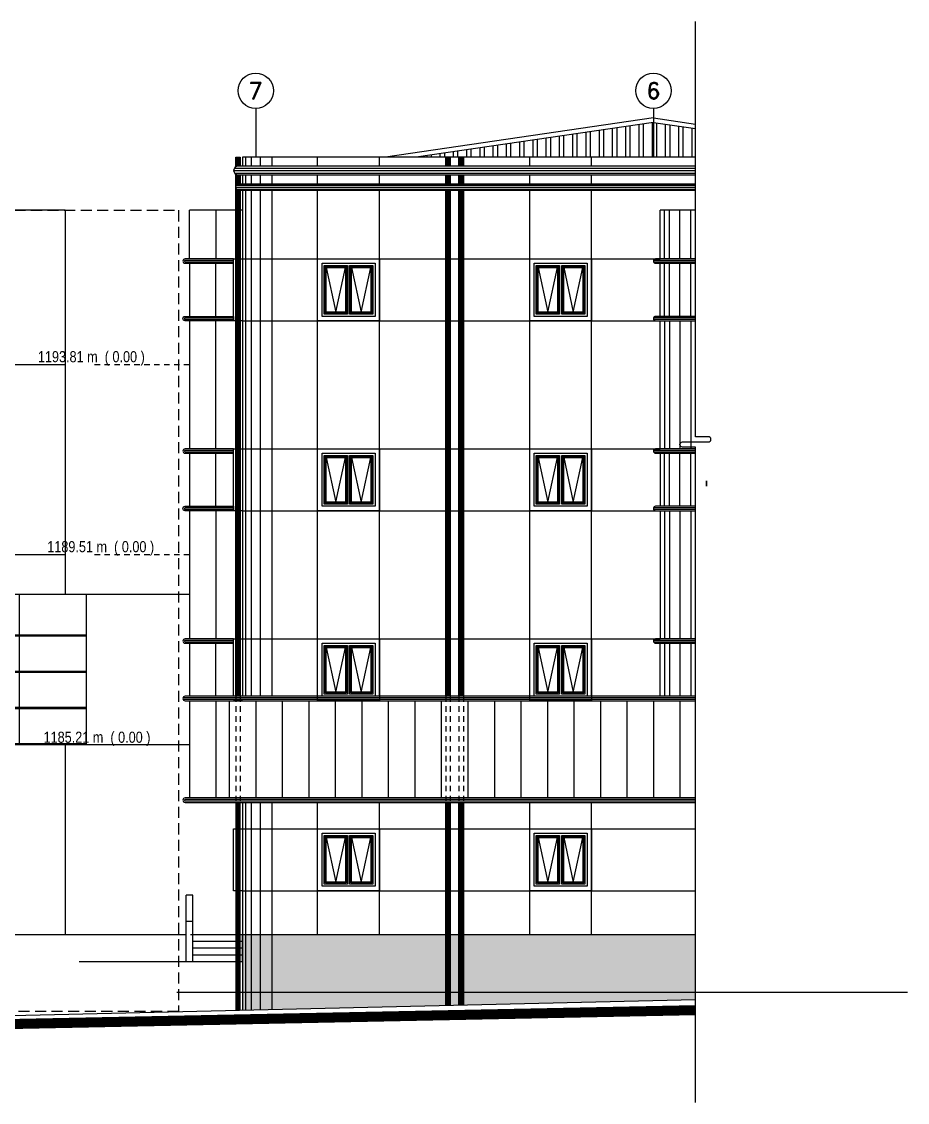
# Model space of a CAD drawing. Extents: x -133 to 84, y -2 to 88.
# Drawn here: x 64.26 to 84.31, y -0.59 to 23.87 of the extents above; entities that cross this region are included whole.
import ezdxf
from ezdxf.enums import TextEntityAlignment as Align

# ---------------------------------------------------------------- set-up
doc = ezdxf.new("R2010")
doc.units = 0
doc.header["$MEASUREMENT"] = 0
for name, pattern in [('HIDDEN', [0.375, 0.25, -0.125]), ('RHCG02-4502(DOS ARA)AR-FA-001-08$0$CENTER', [2, 1.25, -0.25, 0.25, -0.25]), ('RHCG02-4502(DOS ARA)AR-FA-001-08$0$HIDDEN2', [0.1875, 0.125, -0.0625])]:
    doc.linetypes.add(name, pattern=pattern)
for name, color, linetype in [('Notas', 1, 'Continuous'), ('RHCG02-4502(DOS ARA)AR-FA-001-08$0$arq-hatch', 252, 'Continuous'), ('RHCG02-4502(DOS ARA)AR-FA-001-08$0$arq-paredes', 4, 'Continuous'), ('RHCG02-4502(DOS ARA)AR-FA-001-08$0$arq-text-simbologia', 3, 'Continuous'), ('RHCG02-4502(DOS ARA)AR-FA-001-08$0$BAJANTES', 3, 'Continuous'), ('RHCG02-4502(DOS ARA)AR-FA-001-08$0$CUBIERTA', 1, 'Continuous'), ('RHCG02-4502(DOS ARA)AR-FA-001-08$0$DISEÑO', 2, 'Continuous'), ('RHCG02-4502(DOS ARA)AR-FA-001-08$0$Diseño cubiertas', 2, 'Continuous'), ('RHCG02-4502(DOS ARA)AR-FA-001-08$0$EJES', 1, 'RHCG02-4502(DOS ARA)AR-FA-001-08$0$CENTER'), ('RHCG02-4502(DOS ARA)AR-FA-001-08$0$FACHADA', 3, 'Continuous'), ('RHCG02-4502(DOS ARA)AR-FA-001-08$0$FACHADA0', 4, 'Continuous'), ('RHCG02-4502(DOS ARA)AR-FA-001-08$0$FACHADA2', 3, 'Continuous'), ('RHCG02-4502(DOS ARA)AR-FA-001-08$0$HATCH', 1, 'Continuous'), ('RHCG02-4502(DOS ARA)AR-FA-001-08$0$JUNTA', 1, 'Continuous'), ('RHCG02-4502(DOS ARA)AR-FA-001-08$0$LINE', 2, 'Continuous'), ('RHCG02-4502(DOS ARA)AR-FA-001-08$0$LINEAS', 3, 'Continuous'), ('RHCG02-4502(DOS ARA)AR-FA-001-08$0$LINES', 1, 'Continuous'), ('RHCG02-4502(DOS ARA)AR-FA-001-08$0$NPT', 2, 'RHCG02-4502(DOS ARA)AR-FA-001-08$0$HIDDEN2'), ('RHCG02-4502(DOS ARA)AR-FA-001-08$0$PROYECCION', 2, 'RHCG02-4502(DOS ARA)AR-FA-001-08$0$HIDDEN2'), ('RHCG02-4502(DOS ARA)AR-FA-001-08$0$SIN_VENT', 1, 'Continuous'), ('RHCG02-4502(DOS ARA)AR-FA-001-08$0$SISAS', 2, 'Continuous')]:
    doc.layers.add(name, color=color, linetype=linetype)
doc.styles.add('RHCG02-4502(DOS ARA)AR-FA-001-08$0$dape 2', font='ARIALN.TTF', dxfattribs={"height": 0.15})
doc.styles.add('RHCG02-4502(DOS ARA)AR-FA-001-08$0$ROMAND', font='ROMAND')
pattern_1 = [(37.5, (-3.16914, -107.01706), (-0.00629934, 0.19268238), [0, -0.152, 0, -0.17, 0, -0.1625]), (7.5, (-3.16914, -107.01706), (0.17697767, 0.2822146), [0, -0.082, 0, -0.137, 0, -0.0525]), (327.5, (-3.29214, -107.01706), (0.31141419, 0.0005659), [0, -0.05, 0, -0.18, 0, -0.235]), (317.5, (-3.29214, -107.01706), (0.30061266, 0.08776756), [0, -0.025, 0, -0.118, 0, -0.135])]

# ---------------------------------------------------------------- blocks, each defined once
blk = doc.blocks.new('RHCG02-4502(DOS ARA)AR-FA-001-08$0$A$C01065719')
at = {"layer": 'RHCG02-4502(DOS ARA)AR-FA-001-08$0$DISEÑO', "color": 250}
for p, q in [((0.195, 1.205), (0.412, 0.195)), ((0.412, 0.195), (0.63, 1.205)), ((0.77, 1.205), (0.987, 0.195)), ((0.987, 0.195), (1.205, 1.205))]:
    blk.add_line(p, q, dxfattribs=at)
for points in [[(0, 1.4), (1.4, 1.4), (1.4, 0), (0, 0)], [(0.1, 1.3), (1.3, 1.3), (1.3, 0.1), (0.1, 0.1)], [(0.15, 1.25), (0.675, 1.25), (0.675, 0.15), (0.15, 0.15)], [(0.175, 1.225), (0.65, 1.225), (0.65, 0.175), (0.175, 0.175)], [(0.725, 1.25), (1.25, 1.25), (1.25, 0.15), (0.725, 0.15)], [(0.75, 1.225), (1.225, 1.225), (1.225, 0.175), (0.75, 0.175)], [(0.195, 1.205), (0.63, 1.205), (0.63, 0.195), (0.195, 0.195)], [(0.77, 1.205), (1.205, 1.205), (1.205, 0.195), (0.77, 0.195)]]:
    blk.add_lwpolyline(points, close=True, dxfattribs=at)
blk = doc.blocks.new('RHCG02-4502(DOS ARA)AR-FA-001-08$0$A$C4A154E2A')
at = {"color": 250}
for p, q in [((6.368, 6.717), (6.367, -1.975)), ((8.969, 6.717), (6.368, 6.717)), ((8.969, 6.717), (8.969, -1.975)), ((8.969, 3.216), (6.367, 3.216)), ((8.969, -1.084), (6.367, -1.084)), ((11.784, -1.975), (1.072, -1.975)), ((1.999, -1.975), (1.999, -5.384)), ((3.349, -1.975), (3.349, -5.384)), ((3.499, -1.975), (3.499, -5.384)), ((4.849, -1.975), (4.849, -5.384)), ((4.999, -1.975), (4.999, -5.384)), ((6.182, -1.975), (6.182, -5.384)), ((7.776, -1.975), (7.776, -5.384)), ((7.927, -1.975), (7.927, -5.384)), ((9.446, -1.975), (9.446, -5.384)), ((9.446, -2.899), (1.999, -2.899)), ((9.446, -2.924), (1.999, -2.924)), ((1.999, -2.924), (3.349, -5.384)), ((4.849, -2.924), (3.499, -5.384)), ((4.999, -2.924), (6.182, -5.384)), ((7.776, -2.924), (6.182, -5.384)), ((9.446, -3.719), (1.999, -3.719)), ((9.446, -3.744), (1.999, -3.744)), ((9.446, -4.539), (1.999, -4.539)), ((9.446, -4.564), (1.999, -4.564)), ((9.446, -5.359), (1.999, -5.359)), ((11.784, -5.384), (1.072, -5.384)), ((6.367, -5.384), (6.367, -9.684)), ((8.969, -5.384), (8.969, -9.684)), ((11.709, -9.684), (1.056, -9.684))]:
    blk.add_line(p, q, dxfattribs=at)
blk.add_lwpolyline([(1.072, -1.975), (1.072, -9.684)], dxfattribs=at)

msp = doc.modelspace()

# ---------------------------------------------------------------- hatches: boundary and pattern name
at = {"layer": 'RHCG02-4502(DOS ARA)AR-FA-001-08$0$CUBIERTA'}
h = msp.add_hatch(dxfattribs=at)
h.set_pattern_fill('ANSI32', color=250, scale=0.8, angle=45, style=0)
h.set_pattern_definition([(90, (275.7353, -107.01706), (0.3, 3e-17), []), (90, (275.6353, -106.91706), (0.3, 3e-17), [])])
h.paths.add_polyline_path([(78.559, 21.589), (78.559, 20.8), (73.186, 20.8)])
h.paths.add_polyline_path([(79.51, 20.8), (79.51, 21.45), (78.559, 21.589), (78.559, 20.8)])
at = {"layer": 'RHCG02-4502(DOS ARA)AR-FA-001-08$0$HATCH'}
h = msp.add_hatch(dxfattribs=at)
h.set_pattern_fill('AR-SAND', color=250, scale=0.1, style=0)
h.set_pattern_definition(pattern_1)
h.paths.add_polyline_path([(79.51, 1.741), (79.51, 3.2), (69.259, 3.2), (69.259, 1.5)])
h = msp.add_hatch(dxfattribs=at)
h.set_pattern_fill('AR-SAND', color=250, scale=0.1, style=0)
h.set_pattern_definition(pattern_1)
h.paths.add_polyline_path([(79.51, 1.741), (79.51, 3.2), (69.259, 3.2), (69.259, 1.5)])

# ---------------------------------------------------------------- linework, layer by layer
at = {"layer": 'Notas', "color": 5, "linetype": 'HIDDEN'}
for p, q in [((57.347, 19.6), (67.813, 19.6)), ((67.813, 19.6), (67.813, 1.466)), ((67.813, 1.466), (57.347, 1.466))]:
    msp.add_line(p, q, dxfattribs=at)
at = {"layer": 'RHCG02-4502(DOS ARA)AR-FA-001-08$0$arq-hatch', "color": 253, "const_width": 0.2}
msp.add_lwpolyline([(79.51, 1.498), (-5.535, -0.226)], dxfattribs=at)
at = {"layer": 'RHCG02-4502(DOS ARA)AR-FA-001-08$0$arq-paredes', "color": 1}
msp.add_line((67.771, 1.9), (84.308, 1.9), dxfattribs=at)
at = {"layer": 'RHCG02-4502(DOS ARA)AR-FA-001-08$0$BAJANTES', "color": 250}
for p, q in [((69.109, 20.125), (69.109, 20.413)), ((69.209, 20.4), (69.209, 20.2)), ((73.859, 20.2), (73.859, 20.4)), ((73.959, 20.4), (73.959, 20.2)), ((74.159, 20.2), (74.159, 20.4)), ((74.259, 20.4), (74.259, 20.2)), ((69.109, 8.6), (69.109, 20.125)), ((69.209, 20.05), (69.209, 8.6)), ((73.859, 8.6), (73.859, 20.05)), ((73.959, 20.05), (73.959, 8.6)), ((74.159, 8.6), (74.159, 20.05)), ((74.259, 20.05), (74.259, 8.6)), ((69.109, 6.2), (69.109, 1.496)), ((69.209, 1.499), (69.209, 6.2)), ((73.859, 1.608), (73.859, 6.2)), ((73.959, 6.2), (73.959, 1.61)), ((74.159, 1.615), (74.159, 6.2)), ((74.259, 6.2), (74.259, 1.617))]:
    msp.add_line(p, q, dxfattribs=at)
for points in [[(69.109, 20.587), (69.109, 20.8), (69.209, 20.8), (69.209, 20.6)], [(73.859, 20.6), (73.859, 20.8), (73.959, 20.8), (73.959, 20.6)], [(74.159, 20.6), (74.159, 20.8), (74.259, 20.8), (74.259, 20.6)]]:
    msp.add_lwpolyline(points, dxfattribs=at)
at = {"layer": 'RHCG02-4502(DOS ARA)AR-FA-001-08$0$CUBIERTA', "color": 250}
for p, q in [((78.559, 21.69), (72.498, 20.8)), ((78.559, 21.589), (73.186, 20.8)), ((78.559, 21.69), (79.51, 21.551)), ((78.559, 21.589), (79.51, 21.45))]:
    msp.add_line(p, q, dxfattribs=at)
at = {"layer": 'RHCG02-4502(DOS ARA)AR-FA-001-08$0$EJES', "color": 250}
for p, q in [((69.559, 21.906), (69.559, 20.8)), ((78.559, 21.906), (78.559, 20.8))]:
    msp.add_line(p, q, dxfattribs=at)
at = {"layer": 'RHCG02-4502(DOS ARA)AR-FA-001-08$0$FACHADA', "color": 250}
for p, q in [((79.51, 20.8), (69.259, 20.8)), ((69.259, 20.8), (69.259, 20.6)), ((69.259, 20.4), (69.259, 20.2)), ((69.259, 20.05), (69.259, 8.6)), ((69.259, 6.2), (69.259, 1.5))]:
    msp.add_line(p, q, dxfattribs=at)
for points in [[(69.109, 17.1), (69.059, 17.1), (69.059, 18.5), (69.109, 18.5)], [(69.209, 18.5), (69.259, 18.5), (69.259, 17.1), (69.209, 17.1)], [(69.109, 12.8), (69.059, 12.8), (69.059, 14.2), (69.109, 14.2)], [(69.209, 14.2), (69.259, 14.2), (69.259, 12.8), (69.209, 12.8)], [(69.059, 8.6), (69.059, 9.9), (69.109, 9.9)], [(69.209, 9.9), (69.259, 9.9), (69.259, 8.6)], [(69.259, 8.5), (69.059, 8.5)], [(69.109, 4.2), (69.059, 4.2), (69.059, 5.6), (69.109, 5.6)], [(69.209, 5.6), (69.259, 5.6), (69.259, 4.2), (69.209, 4.2)]]:
    msp.add_lwpolyline(points, dxfattribs=at)
at = {"layer": 'RHCG02-4502(DOS ARA)AR-FA-001-08$0$FACHADA0', "color": 250}
for p, q in [((79.51, 19.6), (78.709, 19.6)), ((78.709, 18.5), (78.709, 19.6)), ((78.709, 17.2), (78.709, 18.4)), ((78.709, 14.2), (78.709, 17.1)), ((78.709, 14.1), (78.709, 12.9)), ((78.709, 12.8), (78.709, 9.9)), ((78.709, 8.6), (78.709, 9.8))]:
    msp.add_line(p, q, dxfattribs=at)
for points in [[(79.51, 20.6), (69.159, 20.6, 1), (69.159, 20.4), (79.51, 20.4)], [(79.51, 20.05), (69.184, 20.05, -1), (69.184, 20.2), (79.51, 20.2)]]:
    msp.add_lwpolyline(points, format="xyb", dxfattribs=at)
at = {"layer": 'RHCG02-4502(DOS ARA)AR-FA-001-08$0$FACHADA2', "color": 250}
for p, q in [((68.059, 18.5), (68.059, 19.6)), ((69.109, 19.6), (68.059, 19.6)), ((69.259, 19.6), (69.209, 19.6)), ((68.059, 18.4), (68.059, 17.2)), ((68.059, 17.1), (68.059, 14.2)), ((68.059, 14.1), (68.059, 12.9)), ((68.059, 12.8), (68.059, 9.9)), ((68.059, 9.8), (68.059, 8.6)), ((68.059, 8.5), (68.059, 6.3))]:
    msp.add_line(p, q, dxfattribs=at)
at = {"layer": 'RHCG02-4502(DOS ARA)AR-FA-001-08$0$HATCH', "color": 250}
for p, q in [((69.122, 20.8), (69.122, 20.593)), ((69.122, 20.8), (69.122, 20.593)), ((69.134, 20.8), (69.134, 20.597)), ((69.134, 20.8), (69.134, 20.597)), ((69.159, 20.8), (69.159, 20.6)), ((69.159, 20.8), (69.159, 20.6)), ((69.184, 20.8), (69.184, 20.6)), ((69.184, 20.8), (69.184, 20.6)), ((69.197, 20.8), (69.197, 20.6)), ((69.197, 20.8), (69.197, 20.6)), ((69.329, 20.8), (69.329, 20.6)), ((69.329, 20.8), (69.329, 20.6)), ((69.457, 20.8), (69.457, 20.6)), ((69.457, 20.8), (69.457, 20.6)), ((69.662, 20.8), (69.662, 20.6)), ((69.662, 20.8), (69.662, 20.6)), ((69.925, 20.8), (69.925, 20.6)), ((69.925, 20.8), (69.925, 20.6)), ((73.872, 20.8), (73.872, 20.6)), ((73.872, 20.8), (73.872, 20.6)), ((73.884, 20.8), (73.884, 20.6)), ((73.884, 20.8), (73.884, 20.6)), ((73.909, 20.8), (73.909, 20.6)), ((73.909, 20.8), (73.909, 20.6)), ((73.934, 20.8), (73.934, 20.6)), ((73.934, 20.8), (73.934, 20.6)), ((73.947, 20.8), (73.947, 20.6)), ((73.947, 20.8), (73.947, 20.6)), ((74.172, 20.8), (74.172, 20.6)), ((74.172, 20.8), (74.172, 20.6)), ((74.184, 20.8), (74.184, 20.6)), ((74.184, 20.8), (74.184, 20.6)), ((74.209, 20.8), (74.209, 20.6)), ((74.209, 20.8), (74.209, 20.6)), ((74.234, 20.8), (74.234, 20.6)), ((74.234, 20.8), (74.234, 20.6)), ((74.247, 20.8), (74.247, 20.6)), ((74.247, 20.8), (74.247, 20.6)), ((69.077, 20.556), (79.51, 20.556)), ((69.077, 20.556), (79.51, 20.556)), ((69.059, 20.5), (79.51, 20.5)), ((69.059, 20.5), (79.51, 20.5)), ((69.077, 20.444), (79.51, 20.444)), ((69.077, 20.444), (79.51, 20.444)), ((69.122, 20.407), (69.122, 20.166)), ((69.122, 20.407), (69.122, 20.166)), ((69.134, 20.403), (69.134, 20.181)), ((69.134, 20.403), (69.134, 20.181)), ((69.159, 20.4), (69.159, 20.196)), ((69.159, 20.4), (69.159, 20.196)), ((69.184, 20.4), (69.184, 20.2)), ((69.184, 20.4), (69.184, 20.2)), ((69.197, 20.4), (69.197, 20.2)), ((69.197, 20.4), (69.197, 20.2)), ((69.329, 20.4), (69.329, 20.2)), ((69.329, 20.4), (69.329, 20.2)), ((69.457, 20.4), (69.457, 20.2)), ((69.457, 20.4), (69.457, 20.2)), ((69.662, 20.4), (69.662, 20.2)), ((69.662, 20.4), (69.662, 20.2)), ((69.925, 20.4), (69.925, 20.2)), ((69.925, 20.4), (69.925, 20.2)), ((73.872, 20.4), (73.872, 20.2)), ((73.872, 20.4), (73.872, 20.2)), ((73.884, 20.4), (73.884, 20.2)), ((73.884, 20.4), (73.884, 20.2)), ((73.909, 20.4), (73.909, 20.2)), ((73.909, 20.4), (73.909, 20.2)), ((73.934, 20.4), (73.934, 20.2)), ((73.934, 20.4), (73.934, 20.2)), ((73.947, 20.4), (73.947, 20.2)), ((73.947, 20.4), (73.947, 20.2)), ((74.172, 20.4), (74.172, 20.2)), ((74.172, 20.4), (74.172, 20.2)), ((74.184, 20.4), (74.184, 20.2)), ((74.184, 20.4), (74.184, 20.2)), ((74.209, 20.4), (74.209, 20.2)), ((74.209, 20.4), (74.209, 20.2)), ((74.234, 20.4), (74.234, 20.2)), ((74.234, 20.4), (74.234, 20.2)), ((74.247, 20.4), (74.247, 20.2)), ((74.247, 20.4), (74.247, 20.2)), ((69.109, 20.125), (79.51, 20.125)), ((69.109, 20.125), (79.51, 20.125)), ((69.122, 20.084), (69.122, 8.6)), ((69.122, 20.084), (69.122, 8.6)), ((69.124, 20.17), (79.51, 20.17)), ((69.124, 20.17), (79.51, 20.17)), ((69.124, 20.08), (79.51, 20.08)), ((69.124, 20.08), (79.51, 20.08)), ((69.134, 20.069), (69.134, 8.6)), ((69.134, 20.069), (69.134, 8.6)), ((69.159, 20.054), (69.159, 8.6)), ((69.159, 20.054), (69.159, 8.6)), ((69.184, 20.05), (69.184, 8.6)), ((69.184, 20.05), (69.184, 8.6)), ((69.197, 20.05), (69.197, 8.6)), ((69.197, 20.05), (69.197, 8.6)), ((69.329, 20.05), (69.329, 8.6)), ((69.329, 20.05), (69.329, 8.6)), ((69.457, 20.05), (69.457, 8.6)), ((69.457, 20.05), (69.457, 8.6)), ((69.662, 20.05), (69.662, 8.6)), ((69.662, 20.05), (69.662, 8.6)), ((69.925, 20.05), (69.925, 8.6)), ((69.925, 20.05), (69.925, 8.6)), ((73.872, 20.05), (73.872, 8.6)), ((73.872, 20.05), (73.872, 8.6)), ((73.884, 20.05), (73.884, 8.6)), ((73.884, 20.05), (73.884, 8.6)), ((73.909, 20.05), (73.909, 8.6)), ((73.909, 20.05), (73.909, 8.6)), ((73.934, 20.05), (73.934, 8.6)), ((73.934, 20.05), (73.934, 8.6)), ((73.947, 20.05), (73.947, 8.6)), ((73.947, 20.05), (73.947, 8.6)), ((74.172, 20.05), (74.172, 8.6)), ((74.172, 20.05), (74.172, 8.6)), ((74.184, 20.05), (74.184, 8.6)), ((74.184, 20.05), (74.184, 8.6)), ((74.209, 20.05), (74.209, 8.6)), ((74.209, 20.05), (74.209, 8.6)), ((74.234, 20.05), (74.234, 8.6)), ((74.234, 20.05), (74.234, 8.6)), ((74.247, 20.05), (74.247, 8.6)), ((74.247, 20.05), (74.247, 8.6)), ((78.809, 18.5), (78.809, 19.6)), ((78.809, 18.5), (78.809, 19.6)), ((78.926, 18.5), (78.926, 19.6)), ((78.926, 18.5), (78.926, 19.6)), ((79.404, 18.5), (79.404, 19.6)), ((79.404, 18.5), (79.404, 19.6)), ((79.51, 18.465), (78.562, 18.465)), ((79.51, 18.465), (78.562, 18.465)), ((78.562, 18.435), (79.51, 18.435)), ((78.562, 18.435), (79.51, 18.435)), ((78.809, 17.2), (78.809, 18.4)), ((78.809, 17.2), (78.809, 18.4)), ((78.926, 17.2), (78.926, 18.4)), ((78.926, 17.2), (78.926, 18.4)), ((79.404, 17.2), (79.404, 18.4)), ((79.404, 17.2), (79.404, 18.4)), ((79.51, 17.165), (78.562, 17.165)), ((79.51, 17.165), (78.562, 17.165)), ((78.562, 17.135), (79.51, 17.135)), ((78.562, 17.135), (79.51, 17.135)), ((78.809, 17.1), (78.809, 14.2)), ((78.809, 17.1), (78.809, 14.2)), ((78.926, 17.1), (78.926, 14.2)), ((78.926, 17.1), (78.926, 14.2)), ((79.404, 17.1), (79.404, 14.2)), ((79.404, 17.1), (79.404, 14.2)), ((79.51, 14.165), (78.562, 14.165)), ((79.51, 14.165), (78.562, 14.165)), ((78.562, 14.135), (79.51, 14.135)), ((78.562, 14.135), (79.51, 14.135)), ((78.809, 12.9), (78.809, 14.1)), ((78.809, 12.9), (78.809, 14.1)), ((78.926, 12.9), (78.926, 14.1)), ((78.926, 12.9), (78.926, 14.1)), ((79.404, 12.9), (79.404, 14.1)), ((79.404, 12.9), (79.404, 14.1)), ((79.51, 12.865), (78.562, 12.865)), ((79.51, 12.865), (78.562, 12.865)), ((78.562, 12.835), (79.51, 12.835)), ((78.562, 12.835), (79.51, 12.835)), ((78.809, 12.8), (78.809, 9.9)), ((78.809, 12.8), (78.809, 9.9)), ((78.926, 12.8), (78.926, 9.9)), ((78.926, 12.8), (78.926, 9.9)), ((79.404, 12.8), (79.404, 9.9)), ((79.404, 12.8), (79.404, 9.9)), ((79.51, 9.865), (78.562, 9.865)), ((79.51, 9.865), (78.562, 9.865)), ((78.562, 9.835), (79.51, 9.835)), ((78.562, 9.835), (79.51, 9.835)), ((78.809, 9.8), (78.809, 8.6)), ((78.809, 9.8), (78.809, 8.6)), ((78.926, 9.8), (78.926, 8.6)), ((78.926, 9.8), (78.926, 8.6)), ((79.404, 9.8), (79.404, 8.6)), ((79.404, 9.8), (79.404, 8.6)), ((79.51, 8.565), (67.912, 8.565)), ((79.51, 8.565), (67.912, 8.565)), ((67.912, 8.535), (79.51, 8.535)), ((67.912, 8.535), (79.51, 8.535)), ((69.122, 1.497), (69.122, 6.2)), ((69.122, 1.497), (69.122, 6.2)), ((69.134, 1.497), (69.134, 6.2)), ((69.134, 1.497), (69.134, 6.2)), ((69.159, 1.498), (69.159, 6.2)), ((69.159, 1.498), (69.159, 6.2)), ((69.184, 1.498), (69.184, 6.2)), ((69.184, 1.498), (69.184, 6.2)), ((69.197, 1.499), (69.197, 6.2)), ((69.197, 1.499), (69.197, 6.2)), ((69.329, 6.2), (69.329, 1.502)), ((69.329, 6.2), (69.329, 1.502)), ((69.457, 6.2), (69.457, 1.505)), ((69.457, 6.2), (69.457, 1.505)), ((69.662, 6.2), (69.662, 1.509)), ((69.662, 6.2), (69.662, 1.509)), ((69.925, 6.2), (69.925, 1.516)), ((69.925, 6.2), (69.925, 1.516)), ((73.872, 6.2), (73.872, 1.608)), ((73.872, 6.2), (73.872, 1.608)), ((73.884, 6.2), (73.884, 1.609)), ((73.884, 6.2), (73.884, 1.609)), ((73.909, 6.2), (73.909, 1.609)), ((73.909, 6.2), (73.909, 1.609)), ((73.934, 6.2), (73.934, 1.61)), ((73.934, 6.2), (73.934, 1.61)), ((73.947, 6.2), (73.947, 1.61)), ((73.947, 6.2), (73.947, 1.61)), ((74.172, 6.2), (74.172, 1.615)), ((74.172, 6.2), (74.172, 1.615)), ((74.184, 6.2), (74.184, 1.616)), ((74.184, 6.2), (74.184, 1.616)), ((74.209, 6.2), (74.209, 1.616)), ((74.209, 6.2), (74.209, 1.616)), ((74.234, 6.2), (74.234, 1.617)), ((74.234, 6.2), (74.234, 1.617)), ((74.247, 6.2), (74.247, 1.617)), ((74.247, 6.2), (74.247, 1.617))]:
    msp.add_line(p, q, dxfattribs=at)
at = {"layer": 'RHCG02-4502(DOS ARA)AR-FA-001-08$0$HATCH'}
msp.add_lwpolyline([(79.51, -0.591), (79.51, 14.239), (79.218, 14.239, -1), (79.218, 14.357), (79.801, 14.357, 1), (79.801, 14.475), (79.51, 14.475), (79.51, 23.871)], format="xyb", dxfattribs=at)
msp.add_lwpolyline([(79.51, -0.591), (79.51, 14.239), (79.218, 14.239, -1), (79.218, 14.357), (79.801, 14.357, 1), (79.801, 14.475), (79.51, 14.475), (79.51, 23.871)], format="xyb", dxfattribs=at)
at = {"layer": 'RHCG02-4502(DOS ARA)AR-FA-001-08$0$HATCH', "color": 250}
for points in [[(69.059, 18.465), (67.959, 18.465, 1), (67.959, 18.435), (69.059, 18.435)], [(69.059, 18.465), (67.959, 18.465, 1), (67.959, 18.435), (69.059, 18.435)], [(69.059, 17.165), (67.959, 17.165, 1), (67.959, 17.135), (69.059, 17.135)], [(69.059, 17.165), (67.959, 17.165, 1), (67.959, 17.135), (69.059, 17.135)], [(69.059, 14.165), (67.959, 14.165, 1), (67.959, 14.135), (69.059, 14.135)], [(69.059, 14.165), (67.959, 14.165, 1), (67.959, 14.135), (69.059, 14.135)], [(69.059, 12.865), (67.959, 12.865, 1), (67.959, 12.835), (69.059, 12.835)], [(69.059, 12.865), (67.959, 12.865, 1), (67.959, 12.835), (69.059, 12.835)], [(69.059, 9.865), (67.959, 9.865, 1), (67.959, 9.835), (69.059, 9.835)], [(69.059, 9.865), (67.959, 9.865, 1), (67.959, 9.835), (69.059, 9.835)], [(79.51, 6.265), (67.959, 6.265, 1), (67.959, 6.235), (79.51, 6.235)], [(79.51, 6.265), (67.959, 6.265, 1), (67.959, 6.235), (79.51, 6.235)]]:
    msp.add_lwpolyline(points, format="xyb", dxfattribs=at)
at = {"layer": 'RHCG02-4502(DOS ARA)AR-FA-001-08$0$JUNTA', "color": 250}
for p, q in [((70.959, 20.6), (70.959, 20.8)), ((72.359, 20.6), (72.359, 20.8)), ((75.759, 20.6), (75.759, 20.8)), ((77.159, 20.6), (77.159, 20.8)), ((70.959, 20.2), (70.959, 20.4)), ((72.359, 20.2), (72.359, 20.4)), ((75.759, 20.2), (75.759, 20.4)), ((77.159, 20.2), (77.159, 20.4)), ((70.959, 8.6), (70.959, 20.05)), ((72.359, 8.6), (72.359, 20.05)), ((75.759, 8.6), (75.759, 20.05)), ((77.159, 8.6), (77.159, 20.05)), ((69.259, 18.5), (73.859, 18.5)), ((73.959, 18.5), (74.159, 18.5)), ((74.259, 18.5), (78.709, 18.5)), ((69.259, 17.1), (73.859, 17.1)), ((73.959, 17.1), (74.159, 17.1)), ((74.259, 17.1), (78.709, 17.1)), ((69.259, 14.2), (73.859, 14.2)), ((73.959, 14.2), (74.159, 14.2)), ((74.259, 14.2), (78.709, 14.2)), ((69.259, 12.8), (73.859, 12.8)), ((73.959, 12.8), (74.159, 12.8)), ((74.259, 12.8), (78.709, 12.8)), ((69.259, 9.9), (73.859, 9.9)), ((73.959, 9.9), (74.159, 9.9)), ((74.259, 9.9), (78.709, 9.9)), ((69.259, 8.5), (78.709, 8.5)), ((70.959, 3.2), (70.959, 6.2)), ((72.359, 3.2), (72.359, 6.2)), ((75.759, 3.2), (75.759, 6.2)), ((77.159, 3.2), (77.159, 6.2)), ((69.259, 5.6), (73.859, 5.6)), ((73.959, 5.6), (74.159, 5.6)), ((74.259, 5.6), (79.51, 5.6)), ((69.259, 4.2), (73.859, 4.2)), ((73.959, 4.2), (74.159, 4.2)), ((74.259, 4.2), (79.51, 4.2))]:
    msp.add_line(p, q, dxfattribs=at)
at = {"layer": 'RHCG02-4502(DOS ARA)AR-FA-001-08$0$LINE', "color": 250}
for p, q in [((67.984, 2.6), (67.984, 4.1)), ((68.134, 4.1), (67.984, 4.1)), ((68.134, 2.6), (68.134, 4.1)), ((68.134, 3.5), (67.984, 3.5)), ((56.117, 1.191), (79.51, 1.741))]:
    msp.add_line(p, q, dxfattribs=at)
at = {"layer": 'RHCG02-4502(DOS ARA)AR-FA-001-08$0$LINE', "color": 6}
for points in [[(79.51, 1.398), (79.51, 1.598), (-5.535, -0.126)], [(-5.535, -0.326), (79.51, 1.398)]]:
    msp.add_lwpolyline(points, dxfattribs=at)
at = {"layer": 'RHCG02-4502(DOS ARA)AR-FA-001-08$0$LINEAS', "color": 250}
for points in [[(69.059, 18.5), (67.959, 18.5, 1), (67.959, 18.4), (69.059, 18.4)], [(69.059, 17.1), (67.959, 17.1, -1), (67.959, 17.2), (69.059, 17.2)], [(69.059, 14.2), (67.959, 14.2, 1), (67.959, 14.1), (69.059, 14.1)], [(69.059, 12.8), (67.959, 12.8, -1), (67.959, 12.9), (69.059, 12.9)], [(69.059, 9.9), (67.959, 9.9, 1), (67.959, 9.8), (69.059, 9.8)]]:
    msp.add_lwpolyline(points, format="xyb", close=True, dxfattribs=at)
for points in [[(79.51, 18.5), (78.609, 18.5, 1), (78.609, 18.4), (79.51, 18.4)], [(79.51, 17.2), (78.609, 17.2, 1), (78.609, 17.1), (79.51, 17.1)], [(79.51, 14.2), (78.609, 14.2, 1), (78.609, 14.1), (79.51, 14.1)], [(79.51, 12.9), (78.609, 12.9, 1), (78.609, 12.8), (79.51, 12.8)], [(79.51, 9.9), (78.609, 9.9, 1), (78.609, 9.8), (79.51, 9.8)], [(79.51, 8.6), (67.959, 8.6, 1), (67.959, 8.5), (79.51, 8.5)], [(79.51, 6.3), (67.959, 6.3, 1), (67.959, 6.2), (79.51, 6.2)]]:
    msp.add_lwpolyline(points, format="xyb", dxfattribs=at)
for centre in [(69.559, 22.306), (78.559, 22.306)]:
    msp.add_circle(centre, 0.4, dxfattribs=at)
at = {"layer": 'RHCG02-4502(DOS ARA)AR-FA-001-08$0$LINES', "color": 250}
for p, q in [((69.109, 3.2), (68.134, 3.2)), ((69.259, 3.2), (69.209, 3.2)), ((69.259, 2.6), (69.259, 3.2)), ((69.109, 3.05), (68.134, 3.05)), ((69.259, 3.05), (69.209, 3.05)), ((69.109, 2.9), (68.134, 2.9)), ((68.134, 2.75), (69.109, 2.75)), ((69.259, 2.9), (69.209, 2.9)), ((69.209, 2.75), (69.259, 2.75)), ((65.559, 2.6), (69.109, 2.6)), ((69.209, 2.6), (69.259, 2.6))]:
    msp.add_line(p, q, dxfattribs=at)
at = {"layer": 'RHCG02-4502(DOS ARA)AR-FA-001-08$0$NPT'}
for p, q in [((68.059, 16.1), (65.874, 16.1)), ((68.059, 11.8), (65.874, 11.8)), ((68.059, 7.5), (65.874, 7.5))]:
    msp.add_line(p, q, dxfattribs=at)
at = {"layer": 'RHCG02-4502(DOS ARA)AR-FA-001-08$0$NPT', "color": 250}
for p, q in [((69.109, 3.2), (67.984, 3.2)), ((69.259, 3.2), (69.209, 3.2))]:
    msp.add_line(p, q, dxfattribs=at)
at = {"layer": 'RHCG02-4502(DOS ARA)AR-FA-001-08$0$PROYECCION', "color": 250}
for p, q in [((69.109, 8.6), (69.109, 6.2)), ((69.209, 8.6), (69.209, 6.2)), ((73.859, 8.6), (73.859, 6.2)), ((73.959, 8.6), (73.959, 6.2)), ((74.159, 8.6), (74.159, 6.2)), ((74.259, 8.6), (74.259, 6.2))]:
    msp.add_line(p, q, dxfattribs=at)
at = {"layer": 'RHCG02-4502(DOS ARA)AR-FA-001-08$0$SIN_VENT', "color": 250}
msp.add_line((79.759, 13.357), (79.759, 13.475), dxfattribs=at)
at = {"layer": 'RHCG02-4502(DOS ARA)AR-FA-001-08$0$SISAS', "color": 250}
for p, q in [((68.659, 19.6), (68.659, 18.5)), ((79.159, 18.5), (79.159, 19.6)), ((68.659, 17.2), (68.659, 18.4)), ((79.159, 17.2), (79.159, 18.4)), ((68.659, 14.2), (68.659, 17.1)), ((79.159, 17.1), (79.159, 14.2)), ((68.659, 12.9), (68.659, 14.1)), ((79.159, 12.9), (79.159, 14.1)), ((79.759, 13.475), (79.759, 13.357)), ((68.659, 12.8), (68.659, 9.9)), ((79.159, 12.8), (79.159, 9.9)), ((68.659, 8.6), (68.659, 9.8)), ((79.159, 9.8), (79.159, 8.6)), ((68.659, 8.5), (68.659, 6.3)), ((68.959, 8.5), (68.959, 6.3)), ((69.559, 8.5), (69.559, 6.3)), ((70.159, 8.5), (70.159, 6.3)), ((70.759, 8.5), (70.759, 6.3)), ((71.359, 8.5), (71.359, 6.3)), ((71.959, 8.5), (71.959, 6.3)), ((72.559, 8.5), (72.559, 6.3)), ((73.159, 8.5), (73.159, 6.3)), ((73.759, 8.5), (73.759, 6.3)), ((74.359, 8.5), (74.359, 6.3)), ((74.959, 8.5), (74.959, 6.3)), ((75.559, 8.5), (75.559, 6.3)), ((76.159, 8.5), (76.159, 6.3)), ((76.759, 8.5), (76.759, 6.3)), ((77.359, 8.5), (77.359, 6.3)), ((77.959, 8.5), (77.959, 6.3)), ((78.559, 8.5), (78.559, 6.3)), ((79.159, 8.5), (79.159, 6.3)), ((73.859, 3.2), (69.259, 3.2)), ((74.159, 3.2), (73.959, 3.2)), ((79.51, 3.2), (74.259, 3.2))]:
    msp.add_line(p, q, dxfattribs=at)

# ---------------------------------------------------------------- block references
msp.add_blockref('RHCG02-4502(DOS ARA)AR-FA-001-08$0$A$C4A154E2A', (56.275, 12.883))
at = {"layer": 'RHCG02-4502(DOS ARA)AR-FA-001-08$0$Diseño cubiertas', "color": 6}
for p in [(70.959, 17.1), (75.759, 17.1), (70.959, 12.8), (75.759, 12.8), (70.959, 8.5), (75.759, 8.5), (70.959, 4.2), (75.759, 4.2)]:
    msp.add_blockref('RHCG02-4502(DOS ARA)AR-FA-001-08$0$A$C01065719', p, dxfattribs=at)

# ---------------------------------------------------------------- texts
at = {"layer": 'RHCG02-4502(DOS ARA)AR-FA-001-08$0$arq-text-simbologia', "style": 'RHCG02-4502(DOS ARA)AR-FA-001-08$0$dape 2'}
for s, p in [('1193.81 m  ( 0.00 )', (64.628, 16.162)), ('1189.51 m  ( 0.00 )', (64.84, 11.862)), ('1185.21 m  ( 0.00 )', (64.756, 7.549))]:
    msp.add_text(s, height=0.25, dxfattribs=at).set_placement(p)
at = {"layer": 'RHCG02-4502(DOS ARA)AR-FA-001-08$0$LINEAS', "color": 250, "style": 'RHCG02-4502(DOS ARA)AR-FA-001-08$0$ROMAND'}
for s, p in [('7', (69.559, 22.306)), ('6', (78.559, 22.306))]:
    msp.add_text(s, height=0.375, dxfattribs=at).set_placement(p, align=Align.MIDDLE)

doc.saveas('drawing.dxf')
